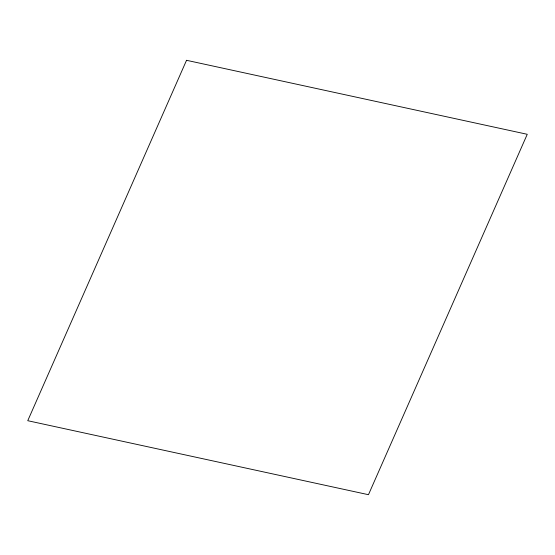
<?xml version="1.0" encoding="UTF-8"?>
<svg xmlns="http://www.w3.org/2000/svg" width="555" height="555" viewBox="0 0 555 555"><rect width="100%" height="100%" fill="white"/><g stroke="black" fill="none" stroke-linecap="round" stroke-linejoin="round"><path stroke-width="0.83" d="M186.535 60.301L27.75 420.704L368.464 494.699L527.25 134.296L186.535 60.301"/></g></svg>
